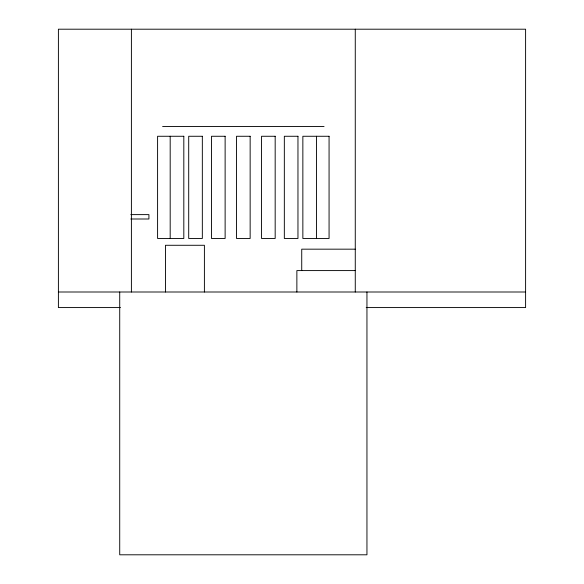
<?xml version="1.0" encoding="UTF-8"?>
<svg xmlns="http://www.w3.org/2000/svg" width="584" height="584" viewBox="0 0 584 584"><rect width="100%" height="100%" fill="white"/><g stroke="black" fill="none" stroke-linecap="round" stroke-linejoin="round"><path stroke-width="0.88" d="M162.607 126.531L324.062 126.531M130.809 214.62L148.92 214.62L148.92 219L130.809 219M355.196 249.171L301.731 249.171L301.731 270.589M355.196 270.589L296.869 270.589L296.869 292M58.4 292L525.6 292M120.45 307.571L58.4 307.571L58.4 29.2L525.6 29.2L525.6 307.571L366.197 307.571M366.949 292L366.949 554.8L119.72 554.8L119.72 292M355.269 29.2L355.269 292M316.477 136.269L316.477 238.469M204.4 292L204.4 245.28L165.469 245.28L165.469 292M170.185 136.269L170.185 238.469M131.4 29.2L131.4 292M183.814 136.269L157.592 136.269L157.592 238.469L183.814 238.469L183.814 136.269M202.334 136.269L188.705 136.269L188.705 238.469L202.334 238.469L202.334 136.269M225.125 136.269L211.496 136.269L211.496 238.469L225.125 238.469L225.125 136.269M250.149 136.269L236.52 136.269L236.52 238.469L250.149 238.469L250.149 136.269M275.173 136.269L261.544 136.269L261.544 238.469L275.173 238.469L275.173 136.269M297.964 136.269L284.335 136.269L284.335 238.469L297.964 238.469L297.964 136.269M329.069 136.269L302.855 136.269L302.855 238.469L329.069 238.469L329.069 136.269"/></g></svg>
